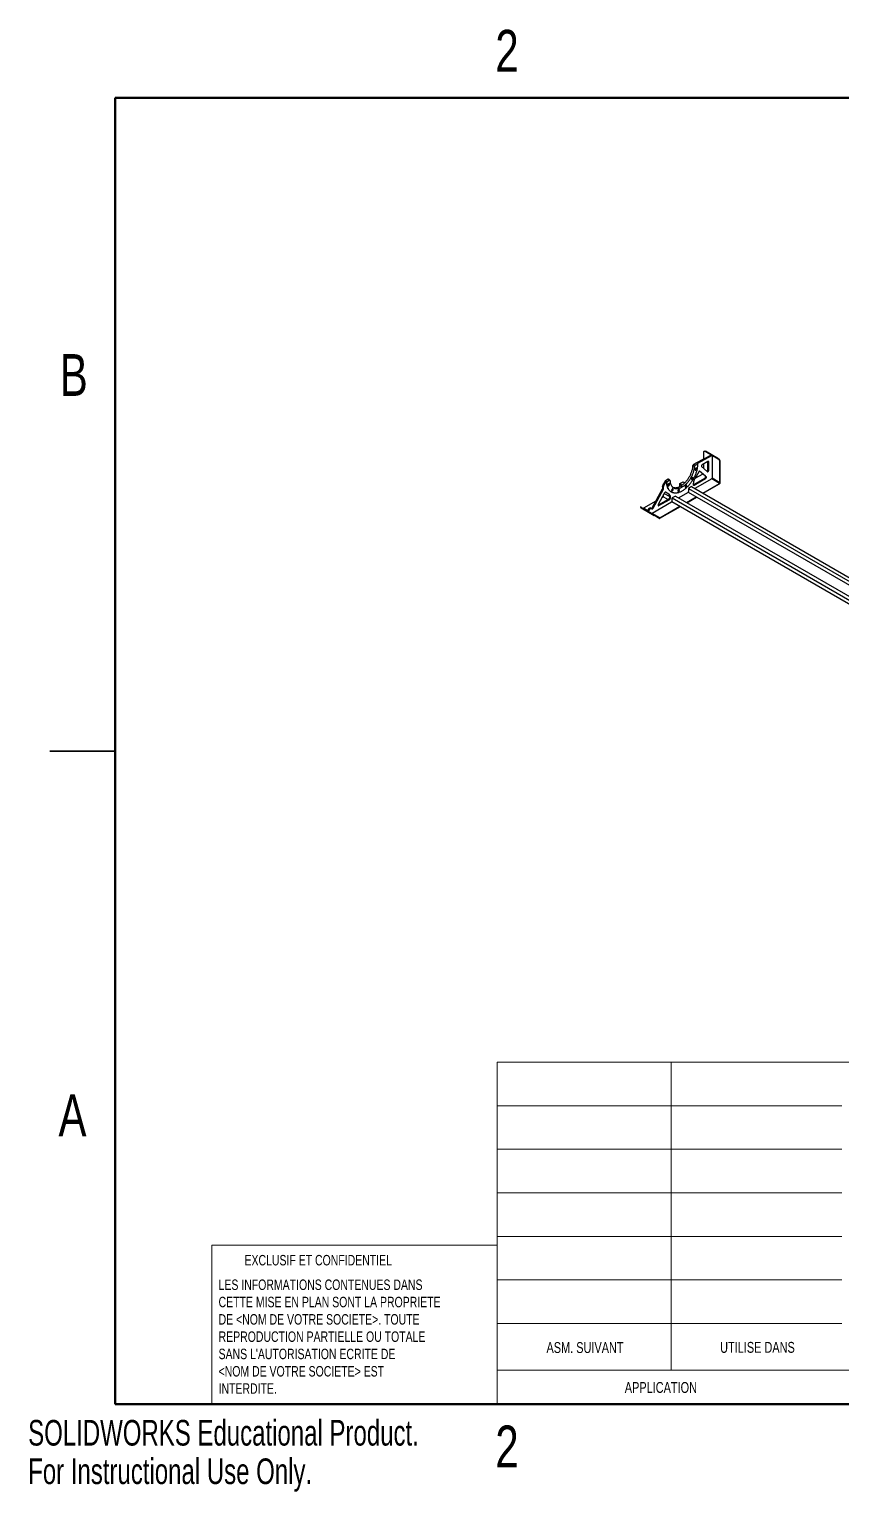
# Model space of a CAD drawing. Header units: millimetres. Extents: x 0 to 276, y 0 to 213.
# Drawn here: x 0.2 to 118.6, y 0 to 213.2 of the extents above; entities that cross this region are included whole.
import ezdxf

# ---------------------------------------------------------------- set-up
doc = ezdxf.new("R2010")
doc.units = ezdxf.units.MM
doc.styles.add('SLDTEXTSTYLE0', font='TXT', dxfattribs={"width": 0.75})
doc.styles.add('SLDTEXTSTYLE2', font='TXT', dxfattribs={"width": 0.7})

msp = doc.modelspace()

# ---------------------------------------------------------------- linework, layer by layer
at = {"color": 7, "linetype": 'Continuous', "lineweight": 50}
for p, q in [((12.7, 12.7), (12.7, 203.2)), ((12.7, 203.2), (266.7, 203.2)), ((266.7, 12.7), (12.7, 12.7))]:
    msp.add_line(p, q, dxfattribs=at)
at = {"color": 7, "linetype": 'Continuous', "lineweight": 25}
for p, q in [((98.42, 151.48), (98.42, 150.49)), ((98.55, 151.67), (98.49, 151.64)), ((98.72, 151.66), (98.66, 151.62)), ((100.57, 150.52), (98.66, 151.62)), ((100.63, 150.55), (98.72, 151.66)), ((97.13, 149.44), (96.89, 149.58)), ((97.01, 149.77), (97.37, 149.98)), ((97.25, 149.64), (97.01, 149.77)), ((97.25, 149.64), (97.61, 149.85)), ((97.61, 149.85), (97.37, 149.98)), ((99.56, 151.1), (97.43, 149.95)), ((97.55, 149.88), (97.43, 149.95)), ((99.68, 151.03), (97.55, 149.88)), ((98.15, 149.42), (98.98, 148.69)), ((99.08, 150.16), (98.25, 149.7)), ((98.42, 149.8), (98.42, 149.19)), ((99.2, 150.09), (99.08, 150.16)), ((99.08, 148.97), (99.08, 150.16)), ((99.2, 148.9), (99.2, 150.09)), ((99.68, 151.03), (99.56, 151.1)), ((99.68, 151.03), (99.68, 147.72)), ((100.57, 150.52), (100.63, 150.55)), ((100.87, 150.14), (100.81, 150.1)), ((100.81, 147.06), (100.81, 150.1)), ((100.87, 147.1), (100.87, 150.14)), ((92.49, 146.65), (92.88, 147.32)), ((92.61, 146.59), (93, 147.25)), ((92.82, 147.36), (93.19, 147.57)), ((93.06, 147.22), (92.82, 147.36)), ((93, 147.25), (92.88, 147.32)), ((93.06, 147.22), (93.43, 147.43)), ((93.43, 147.43), (93.19, 147.57)), ((93.51, 147.44), (93.27, 147.58)), ((94.96, 146.95), (95.44, 147.22)), ((95.44, 147.22), (95.71, 147.07)), ((96.94, 146.77), (98.61, 147.74)), ((97.06, 146.7), (98.73, 147.67)), ((97.73, 148.65), (97.16, 147.64)), ((98.33, 148.34), (97.18, 147.67)), ((99.63, 147.63), (97.18, 146.22)), ((98.7, 148.02), (97.85, 148.76)), ((97.91, 148.75), (97.89, 148.76)), ((98.82, 147.95), (97.91, 148.75)), ((98.73, 147.67), (98.61, 147.74)), ((98.82, 147.95), (98.7, 148.02)), ((99.2, 148.9), (99.08, 148.97)), ((100.76, 146.98), (99.63, 147.63)), ((100.81, 147.06), (99.68, 147.72)), ((90.96, 143.43), (92.46, 146.19)), ((91.08, 143.36), (92.58, 146.12)), ((92.73, 145.58), (91.83, 143.92)), ((92.6, 145.03), (92.35, 144.89)), ((92.57, 146.44), (92.45, 146.51)), ((92.49, 146.33), (92.45, 146.51)), ((92.58, 146.12), (92.46, 146.19)), ((92.61, 146.59), (92.49, 146.65)), ((92.61, 146.26), (92.49, 146.33)), ((92.61, 146.26), (92.57, 146.44)), ((92.6, 145.03), (92.6, 145.34)), ((92.6, 145.03), (93.26, 144.65)), ((92.7, 145.52), (93.5, 145.06)), ((93.38, 145.42), (92.9, 145.68)), ((93.62, 144.99), (93.5, 145.06)), ((93.5, 144.92), (93.5, 145.06)), ((93.67, 145.78), (93.73, 145.75)), ((94.33, 145.13), (93.86, 144.85)), ((94.33, 145.13), (123.34, 128.39)), ((96.1, 145.6), (94.81, 144.85)), ((94.96, 146.95), (95.32, 146.74)), ((94.96, 146.52), (94.96, 146.95)), ((95.1, 146.6), (95.34, 146.46)), ((95.95, 144.2), (97.36, 145.01)), ((96.19, 145.69), (124.1, 129.57)), ((96.7, 146.5), (96.22, 146.22)), ((96.22, 146.22), (124.38, 129.97)), ((96.22, 146.22), (96.22, 145.81)), ((96.7, 146.5), (124.65, 130.36)), ((96.94, 146.91), (96.94, 146.77)), ((96.94, 146.77), (97.06, 146.7)), ((98.32, 145.56), (100.76, 146.98)), ((98.38, 145.53), (100.76, 146.91)), ((100.76, 146.91), (100.76, 146.98)), ((100.87, 147.1), (100.81, 147.06)), ((89.26, 143.55), (89.22, 143.48)), ((89.59, 143.26), (89.28, 143.45)), ((89.39, 143.48), (89.35, 143.4)), ((89.35, 143.4), (91.26, 142.3)), ((89.39, 143.48), (91.3, 142.37)), ((91.99, 141.88), (89.59, 143.26)), ((91.48, 144.38), (89.67, 143.34)), ((90.34, 142.95), (89.67, 143.34)), ((90.38, 143.11), (90.49, 143.3)), ((90.5, 143.04), (90.38, 143.11)), ((90.61, 143.24), (90.49, 143.3)), ((90.5, 143.04), (90.61, 143.24)), ((90.78, 143.33), (90.66, 143.4)), ((90.78, 143.33), (90.91, 143.26)), ((93.74, 144.23), (90.93, 142.61)), ((91.08, 143.36), (90.96, 143.43)), ((91.8, 143.8), (93.38, 144.72)), ((91.92, 143.74), (91.8, 143.8)), ((91.92, 143.74), (93.5, 144.65)), ((92.07, 141.96), (94.99, 143.65)), ((92.07, 141.89), (95.05, 143.61)), ((93.5, 144.65), (93.38, 144.72)), ((93.5, 144.92), (93.62, 144.85)), ((93.62, 144.85), (93.62, 144.99)), ((93.82, 144.32), (123.02, 127.47)), ((93.86, 144.85), (123.18, 127.93)), ((93.86, 144.44), (93.86, 144.85)), ((96.01, 144.16), (97.42, 144.98)), ((92.07, 141.96), (90.93, 142.61)), ((91.26, 142.3), (91.3, 142.37)), ((91.71, 142.14), (91.67, 142.06)), ((91.67, 142.06), (91.99, 141.88)), ((91.71, 142.14), (92.03, 141.95)), ((91.99, 141.88), (92.03, 141.95)), ((92.07, 141.89), (92.07, 141.96)), ((3.17, 107.95), (12.7, 107.95)), ((12.7, 107.95), (3.17, 107.95))]:
    msp.add_line(p, q, dxfattribs=at)
at = {"color": 7, "linetype": 'Continuous', "lineweight": 18}
for p, q in [((68.35, 62.59), (266.7, 62.59)), ((68.35, 12.7), (68.35, 62.59)), ((93.7, 62.59), (93.7, 17.69)), ((68.35, 56.24), (118.57, 56.24)), ((68.35, 49.89), (118.57, 49.89)), ((68.35, 43.54), (118.57, 43.54)), ((68.35, 37.19), (118.57, 37.19)), ((26.77, 12.7), (26.77, 35.92)), ((68.35, 35.92), (26.77, 35.92)), ((68.35, 30.84), (118.57, 30.84)), ((68.35, 24.49), (118.57, 24.49)), ((68.35, 17.69), (153.66, 17.69))]:
    msp.add_line(p, q, dxfattribs=at)
at = {"color": 7, "linetype": 'Continuous', "lineweight": 25, "flags": 128}
for points in [[(98.66, 151.62), (98.63, 151.64), (98.6, 151.65), (98.57, 151.65), (98.55, 151.65), (98.52, 151.65), (98.5, 151.64), (98.48, 151.63), (98.46, 151.62), (98.45, 151.6), (98.44, 151.57), (98.43, 151.55), (98.42, 151.52), (98.42, 151.48)], [(98.55, 151.67), (98.56, 151.68), (98.58, 151.69), (98.61, 151.69), (98.63, 151.69), (98.66, 151.68), (98.69, 151.67), (98.72, 151.66)], [(93.06, 147.22), (93.06, 147.12), (93.07, 147.02), (93.08, 146.93), (93.09, 146.83), (93.1, 146.74), (93.12, 146.65), (93.14, 146.57), (93.17, 146.49), (93.2, 146.41), (93.23, 146.33), (93.26, 146.26), (93.3, 146.19), (93.34, 146.12), (93.38, 146.06), (93.43, 146), (93.48, 145.95), (93.53, 145.9), (93.58, 145.85), (93.64, 145.8), (93.7, 145.76), (93.76, 145.73), (93.82, 145.7), (93.89, 145.67), (93.96, 145.65), (94.03, 145.63), (94.1, 145.61), (94.18, 145.6), (94.25, 145.6), (94.33, 145.6), (94.41, 145.6), (94.49, 145.6), (94.57, 145.62), (94.65, 145.63), (94.73, 145.65), (94.82, 145.67), (94.9, 145.7), (94.99, 145.74), (95.08, 145.77), (95.16, 145.81), (95.25, 145.86), (95.34, 145.91), (95.42, 145.96), (95.51, 146.01), (95.6, 146.07), (95.69, 146.14), (95.77, 146.2), (95.86, 146.27), (95.94, 146.35), (96.02, 146.42), (96.11, 146.5), (96.19, 146.59), (96.27, 146.67), (96.35, 146.76), (96.42, 146.85), (96.5, 146.95), (96.57, 147.04), (96.65, 147.14), (96.72, 147.24), (96.79, 147.34), (96.85, 147.44), (96.92, 147.55), (96.98, 147.66), (97.04, 147.76), (97.09, 147.87), (97.15, 147.98), (97.2, 148.1), (97.25, 148.21), (97.29, 148.32), (97.34, 148.43), (97.38, 148.54), (97.41, 148.66), (97.45, 148.77), (97.48, 148.88), (97.51, 148.99), (97.53, 149.1), (97.55, 149.21), (97.57, 149.32), (97.59, 149.43), (97.6, 149.54), (97.61, 149.64), (97.61, 149.74), (97.61, 149.85)], [(95.1, 146.6), (95.18, 146.64), (95.25, 146.69), (95.33, 146.75), (95.41, 146.81), (95.48, 146.87), (95.56, 146.93), (95.63, 147), (95.71, 147.07), (95.78, 147.14), (95.85, 147.22), (95.92, 147.3), (95.99, 147.38), (96.05, 147.46), (96.12, 147.55), (96.18, 147.64), (96.24, 147.73), (96.3, 147.82), (96.36, 147.92), (96.41, 148.01), (96.46, 148.11), (96.51, 148.2), (96.56, 148.3), (96.6, 148.4), (96.64, 148.5), (96.68, 148.6), (96.72, 148.7), (96.75, 148.8), (96.78, 148.9), (96.8, 149), (96.83, 149.1), (96.85, 149.2), (96.86, 149.29), (96.87, 149.39), (96.88, 149.48), (96.89, 149.58)], [(95.34, 146.46), (95.42, 146.5), (95.49, 146.56), (95.57, 146.61), (95.65, 146.67), (95.72, 146.73), (95.8, 146.79), (95.87, 146.86), (95.94, 146.93), (96.02, 147), (96.09, 147.08), (96.16, 147.16), (96.23, 147.24), (96.29, 147.33), (96.36, 147.41), (96.42, 147.5), (96.48, 147.59), (96.54, 147.68), (96.6, 147.78), (96.65, 147.87), (96.7, 147.97), (96.75, 148.07), (96.8, 148.16), (96.84, 148.26), (96.88, 148.36), (96.92, 148.46), (96.95, 148.56), (96.99, 148.66), (97.02, 148.76), (97.04, 148.86), (97.06, 148.96), (97.08, 149.06), (97.1, 149.15), (97.11, 149.25), (97.12, 149.34), (97.13, 149.44)], [(98.25, 149.7), (98.22, 149.69), (98.2, 149.67), (98.19, 149.65), (98.17, 149.63), (98.15, 149.6), (98.14, 149.58), (98.13, 149.55), (98.12, 149.52), (98.12, 149.5), (98.12, 149.47), (98.13, 149.45), (98.14, 149.44), (98.15, 149.42)], [(99.2, 150.09), (99.2, 150.11), (99.19, 150.13), (99.18, 150.15), (99.17, 150.16), (99.16, 150.17), (99.14, 150.17), (99.12, 150.17), (99.1, 150.17), (99.08, 150.16)], [(92.82, 147.36), (92.82, 147.26), (92.83, 147.23)], [(93, 147.25), (93, 147.15), (93.01, 147.06), (93.02, 146.96), (93.03, 146.87), (93.04, 146.78), (93.06, 146.69), (93.08, 146.6), (93.11, 146.52), (93.14, 146.44), (93.17, 146.37), (93.2, 146.29), (93.24, 146.22), (93.28, 146.16), (93.32, 146.1), (93.37, 146.04), (93.42, 145.98), (93.47, 145.93), (93.52, 145.88), (93.58, 145.84), (93.64, 145.8), (93.67, 145.78)], [(93.43, 147.43), (93.45, 147.44), (93.47, 147.44), (93.48, 147.44), (93.5, 147.44), (93.51, 147.43), (93.53, 147.42), (93.54, 147.41), (93.54, 147.39), (93.55, 147.37)], [(93.55, 147.37), (93.55, 147.28), (93.56, 147.2), (93.57, 147.12), (93.59, 147.04), (93.61, 146.97), (93.63, 146.89), (93.66, 146.82), (93.69, 146.76), (93.72, 146.7), (93.76, 146.64), (93.79, 146.58), (93.84, 146.53), (93.88, 146.48), (93.93, 146.44), (93.97, 146.39), (94.03, 146.36), (94.08, 146.33), (94.14, 146.3), (94.2, 146.27), (94.26, 146.25), (94.32, 146.24), (94.38, 146.22), (94.45, 146.22), (94.52, 146.21), (94.59, 146.21), (94.66, 146.22), (94.73, 146.23), (94.8, 146.24), (94.88, 146.26), (94.95, 146.28), (95.03, 146.31), (95.11, 146.34), (95.18, 146.38), (95.26, 146.42), (95.34, 146.46)], [(96.9, 147.77), (96.9, 147.79), (96.89, 147.81), (96.88, 147.83), (96.87, 147.84), (96.86, 147.85), (96.84, 147.86), (96.82, 147.86), (96.8, 147.85), (96.78, 147.84), (96.76, 147.83), (96.74, 147.81), (96.72, 147.79), (96.71, 147.77), (96.69, 147.75), (96.68, 147.72), (96.67, 147.7), (96.66, 147.67), (96.66, 147.64), (96.66, 147.62), (96.66, 147.6), (96.67, 147.58), (96.68, 147.57), (96.69, 147.56), (96.71, 147.55), (96.72, 147.55), (96.74, 147.55), (96.76, 147.56), (96.78, 147.57), (96.8, 147.58), (96.82, 147.6), (96.84, 147.62), (96.86, 147.64), (96.87, 147.67), (96.88, 147.69), (96.89, 147.72), (96.9, 147.75), (96.9, 147.77)], [(97.16, 147.64), (97.12, 147.57), (97.09, 147.51), (97.06, 147.44), (97.03, 147.37), (97.01, 147.3), (96.99, 147.24), (96.97, 147.17), (96.96, 147.1), (96.95, 147.04), (96.94, 146.97), (96.94, 146.91)], [(97.42, 149.13), (97.42, 149.15), (97.42, 149.17), (97.41, 149.19), (97.4, 149.2), (97.38, 149.21), (97.37, 149.21), (97.35, 149.21), (97.33, 149.21), (97.31, 149.2), (97.29, 149.19), (97.27, 149.17), (97.25, 149.15), (97.23, 149.13), (97.22, 149.1), (97.2, 149.08), (97.19, 149.05), (97.19, 149.03), (97.18, 149), (97.18, 148.98), (97.19, 148.96), (97.19, 148.94), (97.2, 148.92), (97.22, 148.91), (97.23, 148.91), (97.25, 148.9), (97.27, 148.91), (97.29, 148.91), (97.31, 148.92), (97.33, 148.94), (97.35, 148.96), (97.37, 148.98), (97.38, 149), (97.4, 149.03), (97.41, 149.05), (97.42, 149.08), (97.42, 149.1), (97.42, 149.13)], [(97.91, 148.75), (97.89, 148.75), (97.88, 148.76), (97.86, 148.76), (97.84, 148.76), (97.82, 148.75), (97.8, 148.73), (97.78, 148.72), (97.76, 148.7), (97.74, 148.68), (97.73, 148.65)], [(98.61, 147.74), (98.63, 147.75), (98.65, 147.77), (98.67, 147.79), (98.69, 147.81), (98.7, 147.84), (98.71, 147.87), (98.72, 147.89), (98.73, 147.92), (98.73, 147.94), (98.73, 147.97), (98.72, 147.99), (98.72, 148), (98.7, 148.02)], [(98.73, 147.67), (98.75, 147.68), (98.77, 147.7), (98.79, 147.72), (98.81, 147.74), (98.82, 147.77), (98.83, 147.8), (98.84, 147.82), (98.85, 147.85), (98.85, 147.87), (98.85, 147.9), (98.84, 147.92), (98.83, 147.93), (98.82, 147.95)], [(98.92, 148.75), (98.94, 148.75), (98.96, 148.76), (98.98, 148.78), (99, 148.8), (99.02, 148.82), (99.03, 148.84), (99.05, 148.87), (99.06, 148.89), (99.07, 148.92), (99.08, 148.95), (99.08, 148.97)], [(98.98, 148.69), (99, 148.69), (99.02, 148.68), (99.04, 148.68), (99.06, 148.69), (99.08, 148.7), (99.1, 148.71), (99.12, 148.73), (99.14, 148.75), (99.15, 148.77), (99.17, 148.8), (99.18, 148.82), (99.19, 148.85), (99.2, 148.88), (99.2, 148.9)], [(92.9, 145.68), (92.88, 145.69), (92.86, 145.69), (92.84, 145.68), (92.82, 145.67), (92.8, 145.66), (92.78, 145.64), (92.76, 145.62), (92.74, 145.6), (92.73, 145.58)], [(93.49, 146.86), (93.49, 146.88), (93.48, 146.9), (93.48, 146.92), (93.46, 146.93), (93.45, 146.94), (93.43, 146.94), (93.42, 146.94), (93.4, 146.94), (93.38, 146.93), (93.36, 146.92), (93.34, 146.9), (93.32, 146.88), (93.3, 146.86), (93.29, 146.83), (93.27, 146.81), (93.26, 146.78), (93.26, 146.76), (93.25, 146.73), (93.25, 146.71), (93.26, 146.69), (93.26, 146.67), (93.27, 146.65), (93.29, 146.64), (93.3, 146.64), (93.32, 146.63), (93.34, 146.64), (93.36, 146.64), (93.38, 146.65), (93.4, 146.67), (93.42, 146.69), (93.43, 146.71), (93.45, 146.73), (93.46, 146.76), (93.48, 146.78), (93.48, 146.81), (93.49, 146.83), (93.49, 146.86)], [(93.5, 145.06), (93.49, 145.12), (93.48, 145.18), (93.46, 145.23), (93.44, 145.28), (93.42, 145.32), (93.4, 145.37), (93.37, 145.4), (93.34, 145.44), (93.31, 145.46)], [(93.62, 144.99), (93.61, 145.05), (93.6, 145.11), (93.58, 145.16), (93.56, 145.21), (93.54, 145.25), (93.52, 145.3), (93.49, 145.33), (93.46, 145.37), (93.42, 145.39), (93.38, 145.42)], [(94.02, 146.11), (94.02, 146.13), (94.01, 146.15), (94, 146.17), (93.99, 146.18), (93.98, 146.19), (93.96, 146.19), (93.94, 146.19), (93.92, 146.19), (93.9, 146.18), (93.88, 146.17), (93.86, 146.15), (93.84, 146.13), (93.83, 146.11), (93.81, 146.08), (93.8, 146.06), (93.79, 146.03), (93.78, 146.01), (93.78, 145.98), (93.78, 145.96), (93.78, 145.94), (93.79, 145.92), (93.8, 145.9), (93.81, 145.89), (93.83, 145.89), (93.84, 145.88), (93.86, 145.89), (93.88, 145.89), (93.9, 145.9), (93.92, 145.92), (93.94, 145.94), (93.96, 145.96), (93.98, 145.98), (93.99, 146.01), (94, 146.03), (94.01, 146.06), (94.02, 146.08), (94.02, 146.11)], [(93.95, 146.41), (93.96, 146.41), (94.02, 146.39), (94.08, 146.37), (94.14, 146.36), (94.21, 146.36), (94.28, 146.35), (94.35, 146.35), (94.42, 146.36), (94.49, 146.37), (94.56, 146.38), (94.64, 146.4), (94.71, 146.42), (94.79, 146.45), (94.87, 146.48), (94.94, 146.51), (95.02, 146.55), (95.1, 146.6)], [(94.93, 146.03), (94.93, 146.05), (94.92, 146.07), (94.92, 146.09), (94.9, 146.1), (94.89, 146.11), (94.87, 146.11), (94.86, 146.11), (94.84, 146.11), (94.82, 146.1), (94.8, 146.09), (94.78, 146.07), (94.76, 146.05), (94.74, 146.03), (94.72, 146), (94.71, 145.98), (94.7, 145.95), (94.7, 145.93), (94.69, 145.9), (94.69, 145.88), (94.7, 145.86), (94.7, 145.84), (94.71, 145.82), (94.72, 145.81), (94.74, 145.81), (94.76, 145.8), (94.78, 145.81), (94.8, 145.81), (94.82, 145.82), (94.84, 145.84), (94.86, 145.86), (94.87, 145.88), (94.89, 145.9), (94.9, 145.92), (94.92, 145.95), (94.92, 145.98), (94.93, 146), (94.93, 146.03)], [(95.98, 146.64), (95.98, 146.66), (95.98, 146.68), (95.97, 146.69), (95.96, 146.71), (95.94, 146.72), (95.93, 146.72), (95.91, 146.72), (95.89, 146.72), (95.87, 146.71), (95.85, 146.69), (95.83, 146.68), (95.81, 146.66), (95.79, 146.64), (95.78, 146.61), (95.77, 146.59), (95.76, 146.56), (95.75, 146.53), (95.75, 146.51), (95.75, 146.49), (95.75, 146.46), (95.76, 146.45), (95.77, 146.43), (95.78, 146.42), (95.79, 146.41), (95.81, 146.41), (95.83, 146.41), (95.85, 146.42), (95.87, 146.43), (95.89, 146.45), (95.91, 146.46), (95.93, 146.48), (95.94, 146.51), (95.96, 146.53), (95.97, 146.56), (95.98, 146.59), (95.98, 146.61), (95.98, 146.64)], [(97.06, 146.7), (97.04, 146.7), (97.02, 146.69), (97, 146.69), (96.98, 146.69), (96.97, 146.7), (96.96, 146.71), (96.95, 146.73), (96.94, 146.75), (96.94, 146.77)], [(89.35, 143.4), (89.32, 143.42), (89.29, 143.44), (89.27, 143.45), (89.25, 143.46), (89.24, 143.47), (89.23, 143.47), (89.22, 143.48), (89.22, 143.48), (89.22, 143.47), (89.23, 143.47), (89.24, 143.46), (89.26, 143.46), (89.28, 143.45)], [(90.37, 142.91), (90.36, 142.92), (90.35, 142.94), (90.34, 142.95), (90.34, 142.98), (90.34, 143), (90.34, 143.03), (90.35, 143.05), (90.36, 143.08), (90.38, 143.11)], [(90.49, 142.84), (90.48, 142.85), (90.47, 142.87), (90.46, 142.89), (90.46, 142.91), (90.46, 142.93), (90.46, 142.96), (90.47, 142.99), (90.48, 143.01), (90.5, 143.04)], [(90.49, 143.3), (90.51, 143.33), (90.53, 143.35), (90.55, 143.37), (90.57, 143.39), (90.59, 143.4), (90.61, 143.4), (90.63, 143.41), (90.64, 143.41), (90.66, 143.4)], [(90.61, 143.24), (90.63, 143.26), (90.65, 143.28), (90.67, 143.3), (90.69, 143.32), (90.71, 143.33), (90.73, 143.33), (90.75, 143.34), (90.76, 143.34), (90.78, 143.33)], [(90.79, 143.32), (90.8, 143.32), (90.82, 143.32), (90.84, 143.32), (90.86, 143.33), (90.89, 143.34), (90.91, 143.36), (90.93, 143.38), (90.95, 143.4), (90.96, 143.43)], [(90.91, 143.26), (90.92, 143.25), (90.94, 143.25), (90.96, 143.25), (90.98, 143.26), (91.01, 143.27), (91.03, 143.29), (91.05, 143.31), (91.06, 143.33), (91.08, 143.36)], [(91.83, 143.92), (91.81, 143.89), (91.81, 143.86), (91.8, 143.83), (91.8, 143.81), (91.8, 143.78), (91.8, 143.76), (91.81, 143.75), (91.82, 143.73), (91.84, 143.72), (91.86, 143.72), (91.87, 143.72), (91.89, 143.73), (91.92, 143.74)], [(91.67, 142.06), (91.65, 142.08), (91.62, 142.09), (91.6, 142.11), (91.56, 142.12), (91.53, 142.14), (91.5, 142.16), (91.46, 142.18), (91.43, 142.2), (91.39, 142.22), (91.36, 142.24), (91.32, 142.26), (91.29, 142.28), (91.26, 142.3)], [(91.3, 142.37), (91.33, 142.35), (91.37, 142.34), (91.4, 142.32), (91.44, 142.3), (91.47, 142.28), (91.51, 142.26), (91.54, 142.24), (91.57, 142.22), (91.61, 142.2), (91.64, 142.18), (91.67, 142.16), (91.69, 142.15), (91.71, 142.14)]]:
    msp.add_lwpolyline(points, dxfattribs=at)
at = {"color": 7, "linetype": 'Continuous', "lineweight": 25}
for centre, radius, start, end in [((97.15, 149.55), 0.261, 122.6252, 175.3054), ((97.39, 149.42), 0.261, 122.6252, 175.3054), ((100.3, 150.08), 0.519, 2.5201, 57.4799), ((100.36, 150.11), 0.519, 2.5202, 57.4798), ((93.24, 147.5), 0.0835, 65.0213, 126.2892), ((99.57, 147.73), 0.109, 302.6055, 357.3945), ((92.67, 146.53), 0.221, 146.7893, 187.1734), ((92.27, 146.3), 0.215, 329.1103, 7.5351), ((92.79, 146.46), 0.221, 146.7893, 187.1734), ((92.39, 146.23), 0.215, 329.1103, 7.5351), ((95.96, 145.82), 0.259, 302.4763, 357.5237), ((100.64, 147.11), 0.238, 302.4763, 357.5237), ((100.71, 147.07), 0.109, 302.6055, 357.3945), ((-96.78, -178.93), 372.3, 59.9963, 60.0184), ((89.65, 143.37), 0.0366, 249.6196, 305.267), ((93.24, 144.94), 0.259, 302.4764, 357.5236), ((93.36, 144.87), 0.259, 302.4763, 357.5237), ((93.6, 144.45), 0.259, 302.4763, 357.5237), ((90.91, 142.64), 0.0366, 249.6196, 305.267), ((92.02, 141.95), 0.0784, 245.686, 305.6182), ((92.05, 141.99), 0.0358, 245.686, 305.6182)]:
    msp.add_arc(centre, radius, start, end, dxfattribs=at)

# ---------------------------------------------------------------- texts
at = {"color": 7, "linetype": 'Continuous', "lineweight": 0, "style": 'SLDTEXTSTYLE0'}
for s, insert, char_height, attachment_point in [('2', (69.79, 213.1), 6.1, 2), ('B', (6.65, 165.83), 6.1, 2), ('A', (6.46, 57.88), 6.1, 2), ('EXCLUSIF ET CONFIDENTIEL', (31.53, 34.48), 1.524, 1), ('LES INFORMATIONS CONTENUES DANS', (27.75, 30.9), 1.524, 1), ('CETTE MISE EN PLAN SONT LA PROPRIETE', (27.75, 28.38), 1.524, 1), ('DE <NOM DE VOTRE SOCIETE>. TOUTE', (27.75, 25.85), 1.524, 1), ('REPRODUCTION PARTIELLE OU TOTALE', (27.75, 23.33), 1.524, 1), ('ASM. SUIVANT', (75.54, 21.77), 1.5875, 1), ('UTILISE DANS', (100.85, 21.8), 1.5875, 1), ("SANS L'AUTORISATION ECRITE DE", (27.75, 20.81), 1.524, 1), ('<NOM DE VOTRE SOCIETE> EST', (27.75, 18.28), 1.524, 1), ('INTERDITE.', (27.75, 15.76), 1.524, 1), ('APPLICATION', (86.95, 15.95), 1.5875, 1), ('2', (69.79, 9.6), 6.1, 2)]:
    msp.add_mtext(s, dxfattribs=dict(at, insert=insert, char_height=char_height, attachment_point=attachment_point))
at = {"color": 7, "linetype": 'Continuous', "char_height": 3.7351, "attachment_point": 1, "style": 'SLDTEXTSTYLE2'}
for s, insert in [('SOLIDWORKS Educational Product.', (0, 10.42)), ('For Instructional Use Only.', (0, 4.81))]:
    msp.add_mtext(s, dxfattribs=dict(at, insert=insert))

doc.saveas('drawing.dxf')
